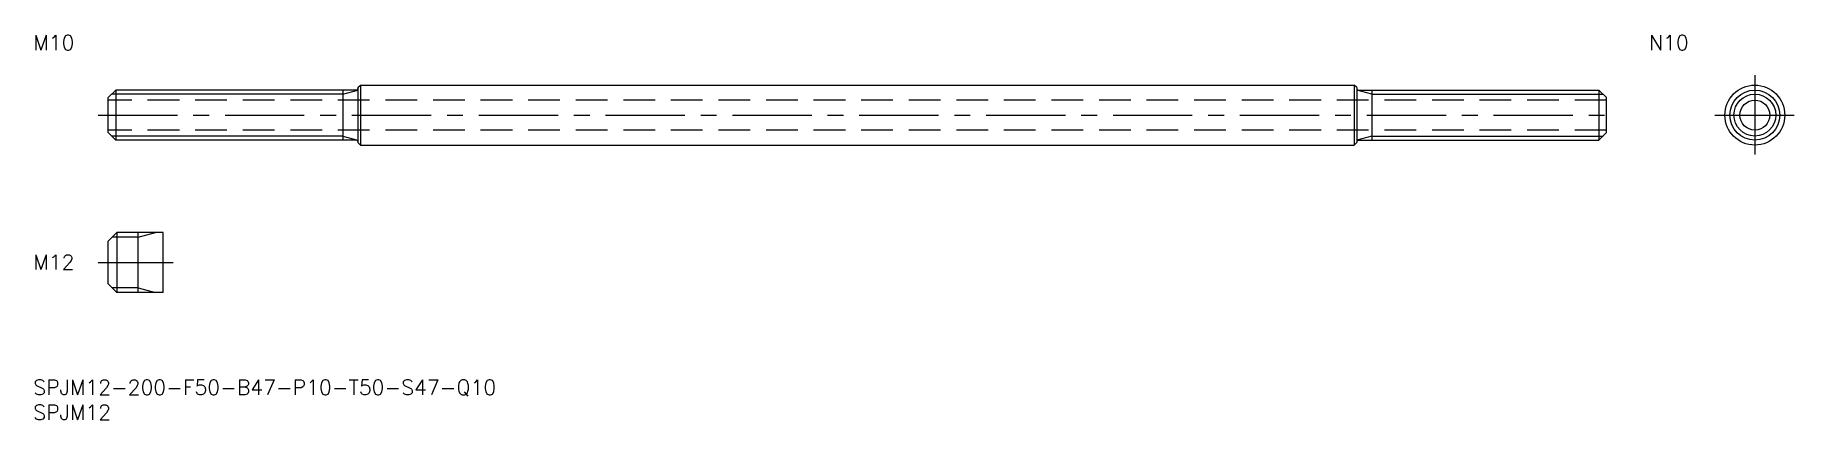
# Model space of a CAD drawing. Extents: x 0 to 353, y -8 to 69.
import ezdxf

# ---------------------------------------------------------------- set-up
doc = ezdxf.new("R2010")
doc.units = 0
doc.header["$LTSCALE"] = 0.5
doc.linetypes.add('CENTER', pattern=[50.8, 31.75, -6.35, 6.35, -6.35])
doc.linetypes.add('DASHED', pattern=[19.05, 12.7, -6.35])
for name, color, linetype in [('MSM_CENTER', 1, 'CENTER'), ('MSM_CONTINUOUS', 7, 'CONTINUOUS'), ('MSM_DASHED', 4, 'DASHED'), ('MSM_NARROW', 5, 'CONTINUOUS'), ('MSM_PART_NUMBER', 7, 'CONTINUOUS')]:
    doc.layers.add(name, color=color, linetype=linetype)
doc.styles.get("Standard").update_dxf_attribs({"font": 'txt.shx', "height": 1, "bigfont": 'bigfont.shx'})

# ---------------------------------------------------------------- blocks, each defined once
blk = doc.blocks.new('*U9')
at = {"layer": 'MSM_PART_NUMBER'}
blk.add_text('SPJM12-200-F50-B47-P10-T50-S47-Q10', height=3, dxfattribs=at).set_placement((0, -3))
blk = doc.blocks.new('*U10')
at = {"layer": 'MSM_PART_NUMBER'}
blk.add_text('SPJM12', height=3, dxfattribs=at).set_placement((0, -8))
blk = doc.blocks.new('*U11')
at = {"layer": 'MSM_PART_NUMBER'}
blk.add_text('M12', height=3, dxfattribs=at).set_placement((0, 22.06))
blk = doc.blocks.new('*U12')
at = {"layer": 'MSM_PART_NUMBER'}
blk.add_text('M10', height=3, dxfattribs=at).set_placement((0, 66))
blk = doc.blocks.new('*U13')
at = {"layer": 'MSM_PART_NUMBER'}
blk.add_text('N10', height=3, dxfattribs=at).set_placement((323.5, 66))

msp = doc.modelspace()

# ---------------------------------------------------------------- linework, layer by layer
at = {"layer": 'MSM_CENTER'}
for p, q in [((344.71, 61), (344.71, 45)), ((13, 53), (317, 53)), ((336.71, 53), (352.71, 53)), ((13, 23.5), (28, 23.5))]:
    msp.add_line(p, q, dxfattribs=at)
at = {"layer": 'MSM_CONTINUOUS'}
for p, q in [((16.5, 58), (15, 56.5)), ((15, 49.5), (15, 56.5)), ((64.7, 58), (16.5, 58)), ((16.5, 58), (16.5, 48)), ((62, 58), (62, 48)), ((65, 58.5), (65.5, 59)), ((65, 58.5), (65, 47.5)), ((65.5, 59), (264.5, 59)), ((65.5, 59), (65.5, 47)), ((264.5, 59), (264.5, 47)), ((265, 58.5), (264.5, 59)), ((265, 58.5), (265, 47.5)), ((265.3, 58), (313.5, 58)), ((268, 58), (268, 48)), ((313.5, 58), (315, 56.5)), ((313.5, 58), (313.5, 48)), ((315, 49.5), (315, 56.5)), ((16.5, 48), (15, 49.5)), ((313.5, 48), (315, 49.5)), ((64.7, 48), (16.5, 48)), ((65.5, 47), (65, 47.5)), ((65.5, 47), (264.5, 47)), ((264.5, 47), (265, 47.5)), ((265.3, 48), (313.5, 48)), ((16.75, 29.5), (15, 27.75)), ((26, 29.5), (16.75, 29.5)), ((16.75, 29.5), (16.75, 17.5)), ((21, 17.5), (21, 29.5)), ((26, 17.5), (26, 29.5)), ((15, 19.25), (15, 27.75)), ((16.75, 17.5), (15, 19.25)), ((26, 17.5), (16.75, 17.5))]:
    msp.add_line(p, q, dxfattribs=at)
for radius in [6, 5, 3]:
    msp.add_circle((344.71, 53), radius, dxfattribs=at)
for centre, start, end in [((64.7, 58.3), 270, 0), ((265.3, 58.3), 180, 270), ((64.7, 47.7), 0, 90), ((265.3, 47.7), 90, 180)]:
    msp.add_arc(centre, 0.3, start, end, dxfattribs=at)
at = {"layer": 'MSM_DASHED'}
for p, q in [((315, 56), (15, 56)), ((315, 50), (15, 50))]:
    msp.add_line(p, q, dxfattribs=at)
at = {"layer": 'MSM_NARROW'}
for p, q in [((62, 57.19), (15.69, 57.19)), ((62, 57.19), (65, 58)), ((268, 57.19), (265, 58)), ((268, 57.19), (314.31, 57.19)), ((62, 48.81), (15.69, 48.81)), ((62, 48.81), (65, 48)), ((268, 48.81), (265, 48)), ((268, 48.81), (314.31, 48.81)), ((21, 28.55), (15.8, 28.55)), ((21, 28.55), (24.5, 29.5)), ((21, 18.45), (15.8, 18.45)), ((21, 18.45), (24.5, 17.5))]:
    msp.add_line(p, q, dxfattribs=at)
msp.add_circle((344.71, 53), 4.19, dxfattribs=at)

# ---------------------------------------------------------------- block references
at = {"layer": 'MSM_CONTINUOUS'}
for name in ['*U12', '*U13', '*U11', '*U9', '*U10']:
    msp.add_blockref(name, (0, 0), dxfattribs=at)

doc.saveas('drawing.dxf')
